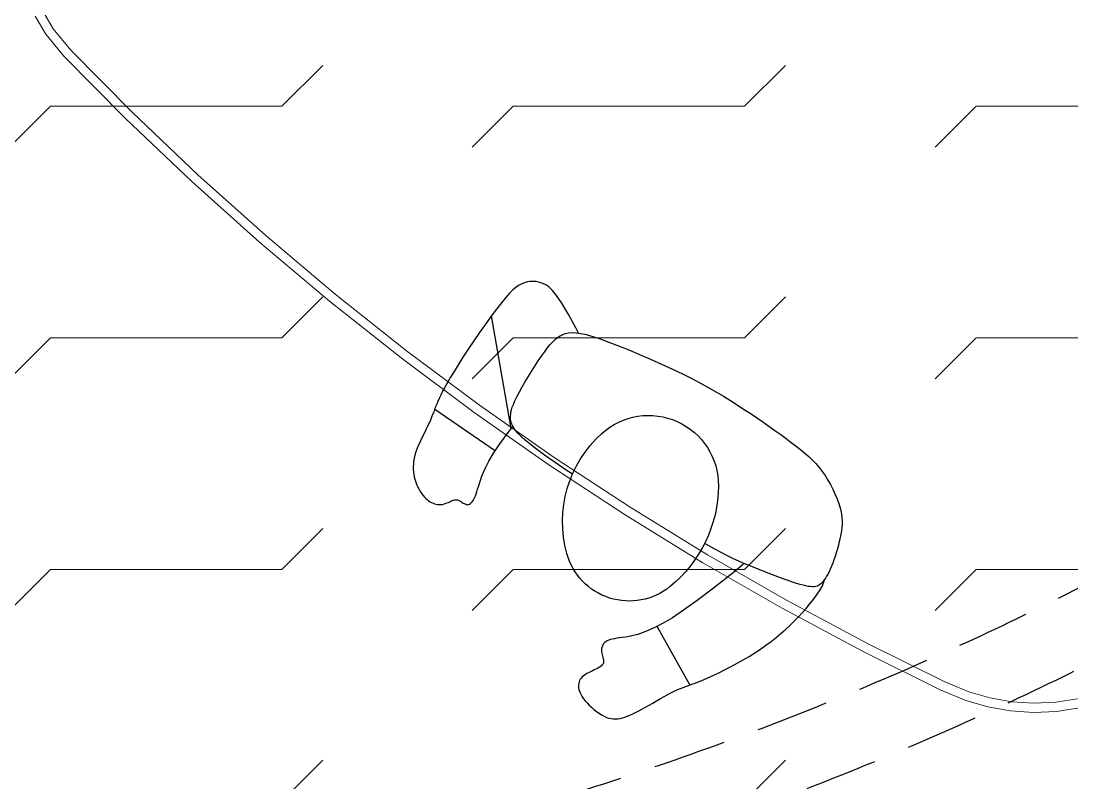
# Model space of a CAD drawing. Header units: millimetres. Extents: x 2335845 to 2509607, y 289014 to 361737.
# Drawn here: x 2400692 to 2402134, y 328768 to 329812 of the extents above; entities that cross this region are included whole.
import ezdxf

# ---------------------------------------------------------------- set-up
doc = ezdxf.new("R2010")
doc.units = ezdxf.units.MM
doc.linetypes.add('DASHED', pattern=[0.75, 0.5, -0.25])
doc.layers.add('FLOOR MARK', color=7, linetype='Continuous')
doc.layers.add('I-FURN', color=7, linetype='Continuous')
doc.layers.add('TOA-FC-ACOU.PAN', color=250, linetype='Continuous', lineweight=5)
doc.layers.add('TOA-FL-CPT-5', color=8, linetype='Continuous', lineweight=5)
doc.styles.add('ATTR', font='romans.shx', dxfattribs={"width": 0.8, "height": 1.735066})

# ---------------------------------------------------------------- blocks, each defined once
blk = doc.blocks.new('Person 8 Man Standing PV')
for p, q in [((-3.776, 11.104), (-3.431, 11.201)), ((-3.431, 11.201), (-3.091, 11.286)), ((-3.091, 11.286), (-2.754, 11.361)), ((-2.754, 11.361), (-2.42, 11.426)), ((-2.42, 11.426), (-2.089, 11.481)), ((-2.089, 11.481), (-1.761, 11.528)), ((-1.761, 11.528), (-1.434, 11.567)), ((-1.434, 11.567), (-1.109, 11.598)), ((-1.109, 11.598), (-0.783, 11.617)), ((-0.747, 11.217), (-0.803, 11.131)), ((-0.783, 11.617), (-0.445, 11.606)), ((-0.688, 11.289), (-0.747, 11.217)), ((-0.625, 11.349), (-0.688, 11.289)), ((-0.557, 11.397), (-0.625, 11.349)), ((-0.482, 11.436), (-0.557, 11.397)), ((-0.4, 11.467), (-0.482, 11.436)), ((-0.445, 11.606), (-0.082, 11.537)), ((-0.309, 11.49), (-0.4, 11.467)), ((-0.208, 11.506), (-0.309, 11.49)), ((-0.096, 11.517), (-0.208, 11.506)), ((0.027, 11.523), (-0.096, 11.517)), ((-0.082, 11.537), (-0.036, 11.52)), ((0.162, 11.523), (0.027, 11.523)), ((0.308, 11.516), (0.162, 11.523)), ((0.466, 11.504), (0.308, 11.516)), ((0.635, 11.484), (0.466, 11.504)), ((0.816, 11.458), (0.635, 11.484)), ((1.009, 11.424), (0.816, 11.458)), ((1.213, 11.382), (1.009, 11.424)), ((1.427, 11.334), (1.213, 11.382)), ((1.646, 11.279), (1.427, 11.334)), ((1.868, 11.219), (1.646, 11.279)), ((2.089, 11.154), (1.868, 11.219)), ((-5.546, 10.444), (-5.188, 10.598)), ((-5.188, 10.598), (-4.831, 10.742)), ((-4.831, 10.742), (-4.477, 10.874)), ((-4.477, 10.874), (-4.124, 10.995)), ((-4.124, 10.995), (-3.776, 11.104)), ((-1.015, 10.619), (-1.069, 10.437)), ((-0.962, 10.777), (-1.015, 10.619)), ((-0.91, 10.914), (-0.962, 10.777)), ((-0.857, 11.031), (-0.91, 10.914)), ((-0.803, 11.131), (-0.857, 11.031)), ((2.307, 11.086), (2.089, 11.154)), ((2.518, 11.014), (2.307, 11.086)), ((2.72, 10.939), (2.518, 11.014)), ((2.909, 10.862), (2.72, 10.939)), ((3.088, 10.781), (2.909, 10.862)), ((3.259, 10.692), (3.088, 10.781)), ((3.423, 10.593), (3.259, 10.692)), ((3.583, 10.48), (3.423, 10.593)), ((-6.621, 9.915), (-6.264, 10.102)), ((-6.264, 10.102), (-5.905, 10.278)), ((-5.905, 10.278), (-5.546, 10.444)), ((-1.182, 9.991), (-1.242, 9.723)), ((-1.124, 10.228), (-1.182, 9.991)), ((-1.069, 10.437), (-1.124, 10.228)), ((3.742, 10.351), (3.583, 10.48)), ((3.902, 10.204), (3.742, 10.351)), ((4.064, 10.034), (3.902, 10.204)), ((4.231, 9.84), (4.064, 10.034)), ((-7.666, 9.309), (-7.326, 9.515)), ((-7.326, 9.515), (-6.976, 9.718)), ((-6.976, 9.718), (-6.621, 9.915)), ((-1.305, 9.423), (-1.371, 9.096)), ((-1.242, 9.723), (-1.305, 9.423)), ((4.4, 9.625), (4.231, 9.84)), ((4.569, 9.391), (4.4, 9.625)), ((4.733, 9.142), (4.569, 9.391)), ((-8.844, 8.527), (-8.584, 8.709)), ((-8.584, 8.709), (-8.299, 8.902)), ((-8.299, 8.902), (-7.991, 9.103)), ((-7.991, 9.103), (-7.666, 9.309)), ((-1.437, 8.749), (-1.504, 8.39)), ((-1.371, 9.096), (-1.437, 8.749)), ((4.892, 8.881), (4.733, 9.142)), ((5.041, 8.611), (4.892, 8.881)), ((-9.59, 7.957), (-9.44, 8.078)), ((-9.44, 8.078), (-9.27, 8.211)), ((-9.27, 8.211), (-9.073, 8.36)), ((-9.073, 8.36), (-8.844, 8.527)), ((-1.504, 8.39), (-1.57, 8.025)), ((5.178, 8.336), (5.041, 8.611)), ((5.3, 8.058), (5.178, 8.336)), ((-10.299, 7.428), (-10.138, 7.534)), ((-10.138, 7.534), (-9.994, 7.638)), ((-9.994, 7.638), (-9.86, 7.74)), ((-9.86, 7.74), (-9.727, 7.846)), ((-9.727, 7.846), (-9.59, 7.957)), ((-9.526, 8.009), (-7.59, 4.554)), ((-1.634, 7.66), (-1.694, 7.303)), ((-1.57, 8.025), (-1.634, 7.66)), ((5.404, 7.781), (5.3, 8.058)), ((5.493, 7.501), (5.404, 7.781)), ((5.567, 7.215), (5.493, 7.501)), ((-11.356, 6.824), (-11.126, 6.95)), ((-11.126, 6.95), (-10.9, 7.074)), ((-10.9, 7.074), (-10.684, 7.196)), ((-10.684, 7.196), (-10.482, 7.315)), ((-10.482, 7.315), (-10.299, 7.428)), ((-1.746, 6.981), (-2.551, 6.704)), ((-1.749, 6.961), (-1.8, 6.634)), ((-1.694, 7.303), (-1.749, 6.961)), ((5.63, 6.922), (5.567, 7.215)), ((5.683, 6.618), (5.63, 6.922)), ((-12.592, 6.128), (-12.418, 6.234)), ((-12.418, 6.234), (-12.23, 6.344)), ((-12.23, 6.344), (-12.028, 6.458)), ((-12.028, 6.458), (-11.812, 6.577)), ((-11.812, 6.577), (-11.587, 6.7)), ((-11.587, 6.7), (-11.356, 6.824)), ((-2.551, 6.704), (-3.937, 6.2)), ((-1.844, 6.294), (-1.883, 5.909)), ((-1.8, 6.634), (-1.844, 6.294)), ((5.728, 6.299), (5.683, 6.618)), ((5.767, 5.964), (5.728, 6.299)), ((-13.373, 5.526), (-13.272, 5.626)), ((-13.272, 5.626), (-13.16, 5.725)), ((-13.16, 5.725), (-13.037, 5.824)), ((-13.037, 5.824), (-12.901, 5.924)), ((-12.901, 5.924), (-12.753, 6.025)), ((-12.753, 6.025), (-12.592, 6.128)), ((-5.065, 5.762), (-5.972, 5.38)), ((-3.937, 6.2), (-5.065, 5.762)), ((-1.883, 5.909), (-1.915, 5.444)), ((5.803, 5.608), (5.767, 5.964)), ((5.836, 5.23), (5.803, 5.608)), ((-13.706, 4.952), (-13.662, 5.082)), ((-13.662, 5.082), (-13.607, 5.203)), ((-13.607, 5.203), (-13.541, 5.316)), ((-13.541, 5.316), (-13.463, 5.423)), ((-13.463, 5.423), (-13.373, 5.526)), ((-6.689, 5.047), (-7.252, 4.754)), ((-5.972, 5.38), (-6.689, 5.047)), ((-1.915, 5.444), (-1.94, 4.867)), ((5.868, 4.831), (5.836, 5.23)), ((-13.765, 4.489), (-13.757, 4.657)), ((-13.762, 4.31), (-13.765, 4.489)), ((-13.757, 4.657), (-13.737, 4.811)), ((-13.737, 4.811), (-13.706, 4.952)), ((-7.694, 4.493), (-8.048, 4.254)), ((-7.252, 4.754), (-7.694, 4.493)), ((-1.94, 4.867), (-1.953, 4.371)), ((5.897, 4.416), (5.868, 4.831)), ((5.924, 3.986), (5.897, 4.416)), ((-13.749, 4.125), (-13.762, 4.31)), ((-13.726, 3.937), (-13.749, 4.125)), ((-13.696, 3.749), (-13.726, 3.937)), ((-13.658, 3.566), (-13.696, 3.749)), ((-8.595, 3.824), (-8.804, 3.631)), ((-8.345, 4.032), (-8.595, 3.824)), ((-8.048, 4.254), (-8.345, 4.032)), ((5.948, 3.544), (5.924, 3.986)), ((-13.614, 3.392), (-13.658, 3.566)), ((-13.565, 3.23), (-13.614, 3.392)), ((-13.511, 3.084), (-13.565, 3.23)), ((-9.246, 3.138), (-9.352, 3.003)), ((-9.123, 3.288), (-9.246, 3.138)), ((-8.978, 3.452), (-9.123, 3.288)), ((-8.804, 3.631), (-8.978, 3.452)), ((5.97, 3.094), (5.948, 3.544)), ((-13.454, 2.953), (-13.511, 3.084)), ((-13.393, 2.837), (-13.454, 2.953)), ((-13.328, 2.734), (-13.393, 2.837)), ((-13.261, 2.644), (-13.328, 2.734)), ((-13.191, 2.566), (-13.261, 2.644)), ((-13.118, 2.5), (-13.191, 2.566)), ((-13.044, 2.443), (-13.118, 2.5)), ((-12.046, 2.529), (-12.152, 2.468)), ((-11.941, 2.594), (-12.046, 2.529)), ((-11.838, 2.662), (-11.941, 2.594)), ((-11.737, 2.728), (-11.838, 2.662)), ((-11.642, 2.79), (-11.737, 2.728)), ((-11.552, 2.846), (-11.642, 2.79)), ((-11.47, 2.893), (-11.552, 2.846)), ((-11.395, 2.93), (-11.47, 2.893)), ((-11.326, 2.957), (-11.395, 2.93)), ((-11.262, 2.975), (-11.326, 2.957)), ((-11.202, 2.983), (-11.262, 2.975)), ((-11.146, 2.981), (-11.202, 2.983)), ((-11.092, 2.969), (-11.146, 2.981)), ((-11.04, 2.946), (-11.092, 2.969)), ((-10.989, 2.914), (-11.04, 2.946)), ((-10.938, 2.874), (-10.989, 2.914)), ((-10.888, 2.827), (-10.938, 2.874)), ((-10.836, 2.775), (-10.888, 2.827)), ((-10.784, 2.721), (-10.836, 2.775)), ((-10.731, 2.666), (-10.784, 2.721)), ((-10.676, 2.613), (-10.731, 2.666)), ((-10.619, 2.562), (-10.676, 2.613)), ((-10.56, 2.517), (-10.619, 2.562)), ((-10.498, 2.477), (-10.56, 2.517)), ((-9.867, 2.488), (-9.942, 2.446)), ((-9.789, 2.541), (-9.867, 2.488)), ((-9.709, 2.606), (-9.789, 2.541)), ((-9.625, 2.685), (-9.709, 2.606)), ((-9.539, 2.776), (-9.625, 2.685)), ((-9.448, 2.882), (-9.539, 2.776)), ((-9.352, 3.003), (-9.448, 2.882)), ((5.989, 2.637), (5.97, 3.094)), ((6.004, 2.178), (5.989, 2.637)), ((-12.967, 2.397), (-13.044, 2.443)), ((-12.889, 2.36), (-12.967, 2.397)), ((-12.808, 2.334), (-12.889, 2.36)), ((-12.724, 2.318), (-12.808, 2.334)), ((-12.638, 2.313), (-12.724, 2.318)), ((-12.548, 2.32), (-12.638, 2.313)), ((-12.455, 2.339), (-12.548, 2.32)), ((-12.357, 2.37), (-12.455, 2.339)), ((-12.256, 2.414), (-12.357, 2.37)), ((-12.152, 2.468), (-12.256, 2.414)), ((-10.434, 2.444), (-10.498, 2.477)), ((-10.368, 2.418), (-10.434, 2.444)), ((-10.3, 2.4), (-10.368, 2.418)), ((-10.231, 2.39), (-10.3, 2.4)), ((-10.16, 2.389), (-10.231, 2.39)), ((-10.089, 2.398), (-10.16, 2.389)), ((-10.016, 2.417), (-10.089, 2.398)), ((-9.942, 2.446), (-10.016, 2.417)), ((6.016, 1.718), (6.004, 2.178)), ((6.023, 1.252), (6.016, 1.718)), ((6.023, 0.774), (6.023, 1.252)), ((6.016, 0.28), (6.023, 0.774)), ((5.998, -0.238), (6.016, 0.28)), ((5.971, -0.783), (5.998, -0.238)), ((5.93, -1.363), (5.971, -0.783)), ((5.876, -1.983), (5.93, -1.363)), ((5.807, -2.644), (5.876, -1.983)), ((5.725, -3.335), (5.807, -2.644)), ((5.632, -4.039), (5.725, -3.335)), ((5.531, -4.741), (5.632, -4.039)), ((-2.563, -4.419), (-2.552, -4.863)), ((-2.552, -4.863), (-2.517, -5.711)), ((5.423, -5.424), (5.531, -4.741)), ((5.312, -6.073), (5.423, -5.424)), ((-2.517, -5.711), (-2.475, -6.417)), ((5.2, -6.672), (5.312, -6.073)), ((-2.475, -6.417), (-2.426, -6.997)), ((5.089, -7.204), (5.2, -6.672)), ((-2.426, -6.997), (-2.373, -7.47)), ((4.981, -7.658), (5.089, -7.204)), ((-2.373, -7.47), (-2.315, -7.85)), ((-2.315, -7.85), (-2.255, -8.156)), ((4.767, -8.353), (4.874, -8.038)), ((4.874, -8.038), (4.981, -7.658)), ((-7.308, -8.708), (-7.26, -8.673)), ((-7.26, -8.673), (-7.203, -8.644)), ((-7.203, -8.644), (-7.136, -8.623)), ((-7.136, -8.623), (-7.059, -8.609)), ((-7.059, -8.609), (-6.973, -8.602)), ((-6.973, -8.602), (-6.879, -8.603)), ((-6.879, -8.603), (-6.777, -8.613)), ((-6.777, -8.613), (-6.666, -8.631)), ((-6.666, -8.631), (-6.545, -8.656)), ((-6.545, -8.656), (-6.412, -8.688)), ((-6.412, -8.688), (-6.264, -8.725)), ((-2.255, -8.156), (-2.193, -8.402)), ((-2.193, -8.402), (-2.131, -8.605)), ((-2.131, -8.605), (-2.069, -8.771)), ((4.543, -8.816), (4.657, -8.609)), ((4.657, -8.609), (4.767, -8.353)), ((4.717, -8.469), (4.901, -8.775)), ((-7.398, -8.965), (-7.384, -8.906)), ((-7.397, -9.025), (-7.398, -8.965)), ((-7.398, -9.319), (-7.392, -9.264)), ((-7.394, -9.087), (-7.397, -9.025)), ((-7.391, -9.148), (-7.394, -9.087)), ((-7.392, -9.264), (-7.39, -9.207)), ((-7.39, -9.207), (-7.391, -9.148)), ((-7.386, -8.849), (-7.37, -8.797)), ((-7.384, -8.906), (-7.386, -8.849)), ((-7.37, -8.797), (-7.344, -8.75)), ((-7.344, -8.75), (-7.308, -8.708)), ((-6.264, -8.725), (-6.099, -8.767)), ((-6.099, -8.767), (-5.915, -8.813)), ((-5.915, -8.813), (-5.708, -8.861)), ((-5.708, -8.861), (-5.478, -8.91)), ((-5.478, -8.91), (-5.216, -8.958)), ((-5.216, -8.958), (-4.9, -9)), ((-4.9, -9), (-4.503, -9.027)), ((-4.503, -9.027), (-3.997, -9.033)), ((-3.997, -9.033), (-3.353, -9.009)), ((-3.551, -13.358), (-3.774, -9.024)), ((-3.353, -9.009), (-2.546, -8.948)), ((-2.546, -8.948), (-2.012, -8.892)), ((-2.174, -8.909), (2.88, -13.392)), ((-2.069, -8.771), (-2.005, -8.905)), ((-2.005, -8.905), (-1.939, -9.013)), ((-1.939, -9.013), (-1.871, -9.099)), ((-1.871, -9.099), (-1.8, -9.169)), ((-1.8, -9.169), (-1.724, -9.228)), ((-1.724, -9.228), (-1.644, -9.28)), ((-1.644, -9.28), (-1.559, -9.331)), ((4.005, -9.317), (4.156, -9.225)), ((4.156, -9.225), (4.294, -9.116)), ((4.294, -9.116), (4.423, -8.983)), ((4.423, -8.983), (4.543, -8.816)), ((4.901, -8.775), (5.366, -9.594)), ((-8.038, -9.956), (-7.969, -9.896)), ((-7.969, -9.896), (-7.896, -9.842)), ((-7.896, -9.842), (-7.823, -9.791)), ((-7.823, -9.791), (-7.751, -9.744)), ((-7.751, -9.744), (-7.683, -9.698)), ((-7.683, -9.698), (-7.619, -9.654)), ((-7.619, -9.654), (-7.563, -9.609)), ((-7.563, -9.609), (-7.517, -9.564)), ((-7.517, -9.564), (-7.478, -9.518)), ((-7.478, -9.518), (-7.448, -9.471)), ((-7.448, -9.471), (-7.425, -9.422)), ((-7.425, -9.422), (-7.408, -9.371)), ((-7.408, -9.371), (-7.398, -9.319)), ((-1.559, -9.331), (-1.463, -9.381)), ((-1.463, -9.381), (-1.352, -9.428)), ((-1.352, -9.428), (-1.222, -9.472)), ((-1.222, -9.472), (-1.068, -9.513)), ((-1.068, -9.513), (-0.884, -9.55)), ((-0.884, -9.55), (-0.666, -9.582)), ((-0.666, -9.582), (-0.409, -9.609)), ((-0.409, -9.609), (-0.111, -9.63)), ((-0.111, -9.63), (0.221, -9.646)), ((0.221, -9.646), (0.578, -9.655)), ((0.578, -9.655), (0.95, -9.66)), ((0.95, -9.66), (1.328, -9.659)), ((1.328, -9.659), (1.702, -9.653)), ((1.702, -9.653), (2.062, -9.643)), ((2.062, -9.643), (2.399, -9.628)), ((2.399, -9.628), (2.706, -9.608)), ((2.706, -9.608), (2.983, -9.583)), ((2.983, -9.583), (3.232, -9.55)), ((3.232, -9.55), (3.456, -9.509)), ((3.456, -9.509), (3.658, -9.457)), ((3.658, -9.457), (3.84, -9.394)), ((3.84, -9.394), (4.005, -9.317)), ((5.366, -9.594), (5.7, -10.239)), ((-8.355, -10.632), (-8.343, -10.533)), ((-8.343, -10.533), (-8.322, -10.436)), ((-8.322, -10.436), (-8.293, -10.343)), ((-8.293, -10.343), (-8.257, -10.255)), ((-8.257, -10.255), (-8.213, -10.171)), ((-8.213, -10.171), (-8.162, -10.093)), ((-8.162, -10.093), (-8.103, -10.021)), ((-8.103, -10.021), (-8.038, -9.956)), ((5.7, -10.239), (5.922, -10.735)), ((-8.359, -10.734), (-8.355, -10.632)), ((-8.355, -10.838), (-8.359, -10.734)), ((-8.343, -10.943), (-8.355, -10.838)), ((-8.323, -11.049), (-8.343, -10.943)), ((-8.295, -11.156), (-8.323, -11.049)), ((-8.261, -11.263), (-8.295, -11.156)), ((5.922, -10.735), (6.054, -11.109)), ((6.054, -11.109), (6.115, -11.389)), ((-8.22, -11.371), (-8.261, -11.263)), ((-8.174, -11.478), (-8.22, -11.371)), ((-8.122, -11.585), (-8.174, -11.478)), ((-8.064, -11.691), (-8.122, -11.585)), ((-8.001, -11.795), (-8.064, -11.691)), ((6.109, -11.772), (6.079, -11.925)), ((6.127, -11.601), (6.109, -11.772)), ((6.115, -11.389), (6.127, -11.601)), ((-7.932, -11.899), (-8.001, -11.795)), ((-7.857, -12.001), (-7.932, -11.899)), ((-7.776, -12.101), (-7.857, -12.001)), ((-7.688, -12.199), (-7.776, -12.101)), ((-7.593, -12.296), (-7.688, -12.199)), ((-7.49, -12.389), (-7.593, -12.296)), ((-7.38, -12.481), (-7.49, -12.389)), ((5.935, -12.311), (5.869, -12.421)), ((5.992, -12.193), (5.935, -12.311)), ((6.04, -12.065), (5.992, -12.193)), ((6.079, -11.925), (6.04, -12.065)), ((-7.26, -12.569), (-7.38, -12.481)), ((-7.131, -12.652), (-7.26, -12.569)), ((-6.989, -12.731), (-7.131, -12.652)), ((-6.835, -12.805), (-6.989, -12.731)), ((-6.667, -12.872), (-6.835, -12.805)), ((-6.483, -12.932), (-6.667, -12.872)), ((-6.283, -12.984), (-6.483, -12.932)), ((-6.065, -13.028), (-6.283, -12.984)), ((-5.834, -13.065), (-6.065, -13.028)), ((5.255, -12.961), (5.077, -13.036)), ((5.399, -12.881), (5.255, -12.961)), ((5.518, -12.797), (5.399, -12.881)), ((5.62, -12.709), (5.518, -12.797)), ((5.712, -12.618), (5.62, -12.709)), ((5.795, -12.523), (5.712, -12.618)), ((5.869, -12.421), (5.795, -12.523)), ((-5.595, -13.096), (-5.834, -13.065)), ((-5.352, -13.122), (-5.595, -13.096)), ((-5.109, -13.146), (-5.352, -13.122)), ((-4.873, -13.168), (-5.109, -13.146)), ((-4.646, -13.19), (-4.873, -13.168)), ((-4.434, -13.213), (-4.646, -13.19)), ((-4.241, -13.238), (-4.434, -13.213)), ((-4.063, -13.265), (-4.241, -13.238)), ((-3.896, -13.294), (-4.063, -13.265)), ((-3.736, -13.323), (-3.896, -13.294)), ((-3.578, -13.353), (-3.736, -13.323)), ((-3.417, -13.383), (-3.578, -13.353)), ((-3.25, -13.413), (-3.417, -13.383)), ((-3.072, -13.441), (-3.25, -13.413)), ((-2.878, -13.468), (-3.072, -13.441)), ((-2.662, -13.492), (-2.878, -13.468)), ((-2.42, -13.513), (-2.662, -13.492)), ((-2.145, -13.53), (-2.42, -13.513)), ((-1.832, -13.544), (-2.145, -13.53)), ((-1.474, -13.552), (-1.832, -13.544)), ((-1.065, -13.554), (-1.474, -13.552)), ((-0.601, -13.551), (-1.065, -13.554)), ((-0.079, -13.541), (-0.601, -13.551)), ((0.487, -13.524), (-0.079, -13.541)), ((1.081, -13.5), (0.487, -13.524)), ((1.685, -13.471), (1.081, -13.5)), ((2.281, -13.435), (1.685, -13.471)), ((2.853, -13.394), (2.281, -13.435)), ((3.383, -13.347), (2.853, -13.394)), ((3.854, -13.295), (3.383, -13.347)), ((4.253, -13.237), (3.854, -13.295)), ((4.584, -13.175), (4.253, -13.237)), ((4.856, -13.108), (4.584, -13.175)), ((5.077, -13.036), (4.856, -13.108))]:
    blk.add_line(p, q)
for centre, radius, start, end in [((-2.636, -3.332), 7.734, 58.89186, 109.3675), ((-3.934, 0.358), 3.822, 109.3675, 222.8739), ((-0.772, -0.244), 4.126, 286.3643, 58.89186), ((-1.588, 2.535), 7.022, 222.8739, 286.3643)]:
    blk.add_arc(centre, radius, start, end)
at = {"style": 'ATTR', "width": 0.8, "flags": 9}
blk.add_attdef('ESTCODE', (0, 0), '', height=0.00629, dxfattribs=at)

msp = doc.modelspace()

# ---------------------------------------------------------------- hatches: boundary and pattern name
at = {"layer": 'TOA-FL-CPT-5'}
h = msp.add_hatch(dxfattribs=at)
h.set_pattern_fill('FLEX', color=8, scale=50)
h.set_pattern_definition([(0, (2309292.62, 300485.2), (0, 317.5), [317.5, -317.5]), (45, (2309610.12, 300485.2), (0, 317.5), [79.375, -290.2628, 79.375, -449.0128])])
edge = h.paths.add_edge_path()
edge.add_line((2391891.519, 341636.517), (2391891.647, 325701.668))
edge.add_line((2391891.647, 325701.668), (2392141.744, 325701.668))
edge.add_line((2392141.744, 325701.668), (2392141.744, 325601.668))
edge.add_line((2392141.744, 325601.668), (2393641.646, 325601.648))
edge.add_line((2393641.646, 325601.648), (2393641.646, 325702.33))
edge.add_line((2393641.646, 325702.33), (2394044.8, 325701.546))
edge.add_line((2394044.8, 325701.546), (2394044.683, 328001.738))
edge.add_line((2394044.683, 328001.738), (2403103.197, 328001.969))
edge.add_line((2403103.197, 328001.969), (2406283.172, 331181.464))
edge.add_line((2406283.172, 331181.464), (2408344.683, 335301.624))
edge.add_line((2408344.683, 335301.624), (2408344.683, 341505.727))
edge.add_arc((2392985.18, -555741.344), 897378.527, 89.019279294, 90.069828029)

# ---------------------------------------------------------------- linework, layer by layer
at = {"layer": 'FLOOR MARK', "color": 8, "linetype": 'DASHED', "ltscale": 200}
for centre, major_axis, ratio, start_param, end_param in [((2399926.437, 331463.242), (-6435.935, 0), 0.84518743, 3.12037923, 6.90769291), ((2399926.437, 331463.242), (-6335.935, 0), 0.84274402, 3.09036075, 6.92125765), ((2399930.394, 331463.195), (-5232.495, 0), 0.81005234, 2.81695377, 7.13178679), ((2399926.437, 331463.242), (3936.194, 0), 0.74655764, -1.57079633, 4.71238898)]:
    msp.add_ellipse(centre, major_axis=major_axis, ratio=ratio, start_param=start_param, end_param=end_param, dxfattribs=at)
msp.add_ellipse((2399926.437, 331463.242), major_axis=(4036.194, 0), ratio=0.75283688, dxfattribs=at)
msp.add_rational_spline([(2404889.575, 330111.224), (2404784.062, 330005.454), (2404678.549, 329899.683), (2406428.743, 333358.337), (2402340.626, 335115.418), (2398252.509, 336872.499), (2395667.383, 333772.7), (2393082.258, 330672.901), (2396642.404, 328282.736)], [1, 1, 1, 0.742333137138, 1, 0.742333137138, 1, 0.742333137138, 1], degree=2, knots=[0, 0, 0, 1, 1, 2.46850104, 2.46850104, 3.93700208, 3.93700208, 5.40550312, 5.40550312, 5.40550312], dxfattribs=at)
at = {"layer": 'TOA-FC-ACOU.PAN'}
for points in [[(2400712.101, 329818.73), (2400726.441, 329794.263), (2400751.38, 329763.883), (2400836.04, 329678.458), (2400926.778, 329592.217), (2401020.054, 329508.728), (2401115.784, 329428.064), (2401213.883, 329350.299), (2401314.263, 329275.501), (2401416.834, 329203.738), (2401521.506, 329135.074), (2401628.183, 329069.57), (2401736.771, 329007.284), (2401847.172, 328948.273), (2401953.783, 328895.323), (2401988.71, 328880.895), (2402019.083, 328872.055), (2402050.235, 328866.558), (2402081.799, 328864.467), (2402113.404, 328865.809), (2402144.678, 328870.566)], [(2400723.393, 329824.206), (2400736.737, 329801.44), (2400760.679, 329772.274), (2400844.795, 329687.398), (2400935.262, 329601.415), (2401028.259, 329518.175), (2401123.703, 329437.753), (2401221.509, 329360.22), (2401321.589, 329285.646), (2401423.854, 329214.097), (2401528.212, 329145.638), (2401634.57, 329080.33), (2401742.834, 329018.23), (2401852.906, 328959.395), (2401958.96, 328906.722), (2401992.859, 328892.718), (2402021.926, 328884.258), (2402051.74, 328878.997), (2402081.948, 328876.997), (2402112.194, 328878.28), (2402142.124, 328882.833)]]:
    msp.add_lwpolyline(points, dxfattribs=at)

# ---------------------------------------------------------------- block references
at = {"layer": 'I-FURN', "xscale": -23.23200000000005, "yscale": 23.23200000000005, "zscale": 23.23200000000001, "rotation": 238.4070090861311}
msp.add_blockref('Person 8 Man Standing PV', (2401567.769, 329188.02), dxfattribs=at)

doc.saveas('drawing.dxf')
